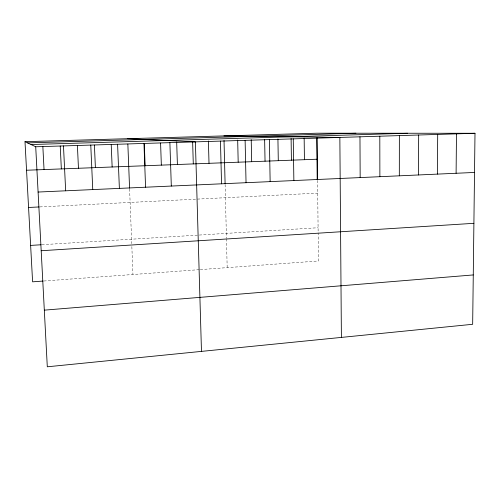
<?xml version="1.0" encoding="UTF-8"?>
<svg xmlns="http://www.w3.org/2000/svg" width="500" height="500" viewBox="0 0 500 500"><rect width="100%" height="100%" fill="white"/><g stroke="black" fill="none" stroke-linecap="round" stroke-linejoin="round"><path stroke-width="0.38" stroke-dasharray="2.5 1.88" d="M43.8 281.006L199.506 269.656M200.275 269.6L318.456 260.981L318.15 232.925M41.894 244.719L318.094 227.738M39.906 206.912L317.706 193.131M129.6 188.95L131.738 243.631M131.85 246.588L132.944 274.506M225.119 184.531L226.444 237.963M226.462 238.725L227.181 267.638M317.569 180.356L318.137 232.181"/><path stroke-width="0.75" d="M399.325 175.819L399.369 135.6M418.506 174.956L418.663 135.006M437.425 174.106L437.694 134.425M456.1 173.269L456.475 133.85M25 141.681L317.044 133.206L475 133.281L472.663 324.288L47.3 366.794L35.712 146.769L25 141.681L32.6 281.825L43.05 281.062M44.319 310.144L473.269 274.938M41.188 250.738L473.9 223.319M30.625 245.413L41.144 244.762M28.569 207.475L39.15 206.95M38.094 192.044L474.519 172.444M26.55 170.238L317.331 159.206M27.531 142.881L355.913 133.225M31.006 144.537L407.65 133.25M35.712 146.769L475 133.281M223.912 135.906L339.856 137.431L341.4 337.406M127.638 138.7L195.387 141.869L201.475 351.388M42.85 146.544L44.044 169.575M63.481 145.919L65.662 190.806M60.219 146.012L61.344 168.919M77.4 145.481L78.463 168.269M94.406 145.106L95.394 167.625M90.769 145.081L92.75 189.587M117.594 144.256L119.381 188.394M111.219 144.594L112.144 166.994M127.85 144.081L129.575 188.2M144.306 143.575L145.119 165.744M143.963 143.444L145.569 187.219M160.588 143.075L161.344 165.125M169.887 142.65L171.312 186.062M176.681 141.95L177.4 164.519M192.625 141.463L193.287 163.912M208.406 140.981L209.013 163.319M220.456 141.094L221.544 183.806M224.025 140.506L225.1 183.756M237.681 140.087L238.188 162.206M251.219 139.675L251.675 161.7M245.119 140.338L246.044 182.706M264.631 139.4L265.044 161.188M269.381 139.594L270.144 181.619M277.925 138.994L278.288 160.688M293.256 138.863L293.863 180.556M291.1 138.588L291.419 160.188M304.156 138.188L304.431 159.694M317.094 137.794L317.556 179.6M316.744 138.138L317.2 179.506M359.969 136.812L360.163 177.581M379.806 136.2L379.875 176.694"/></g></svg>
